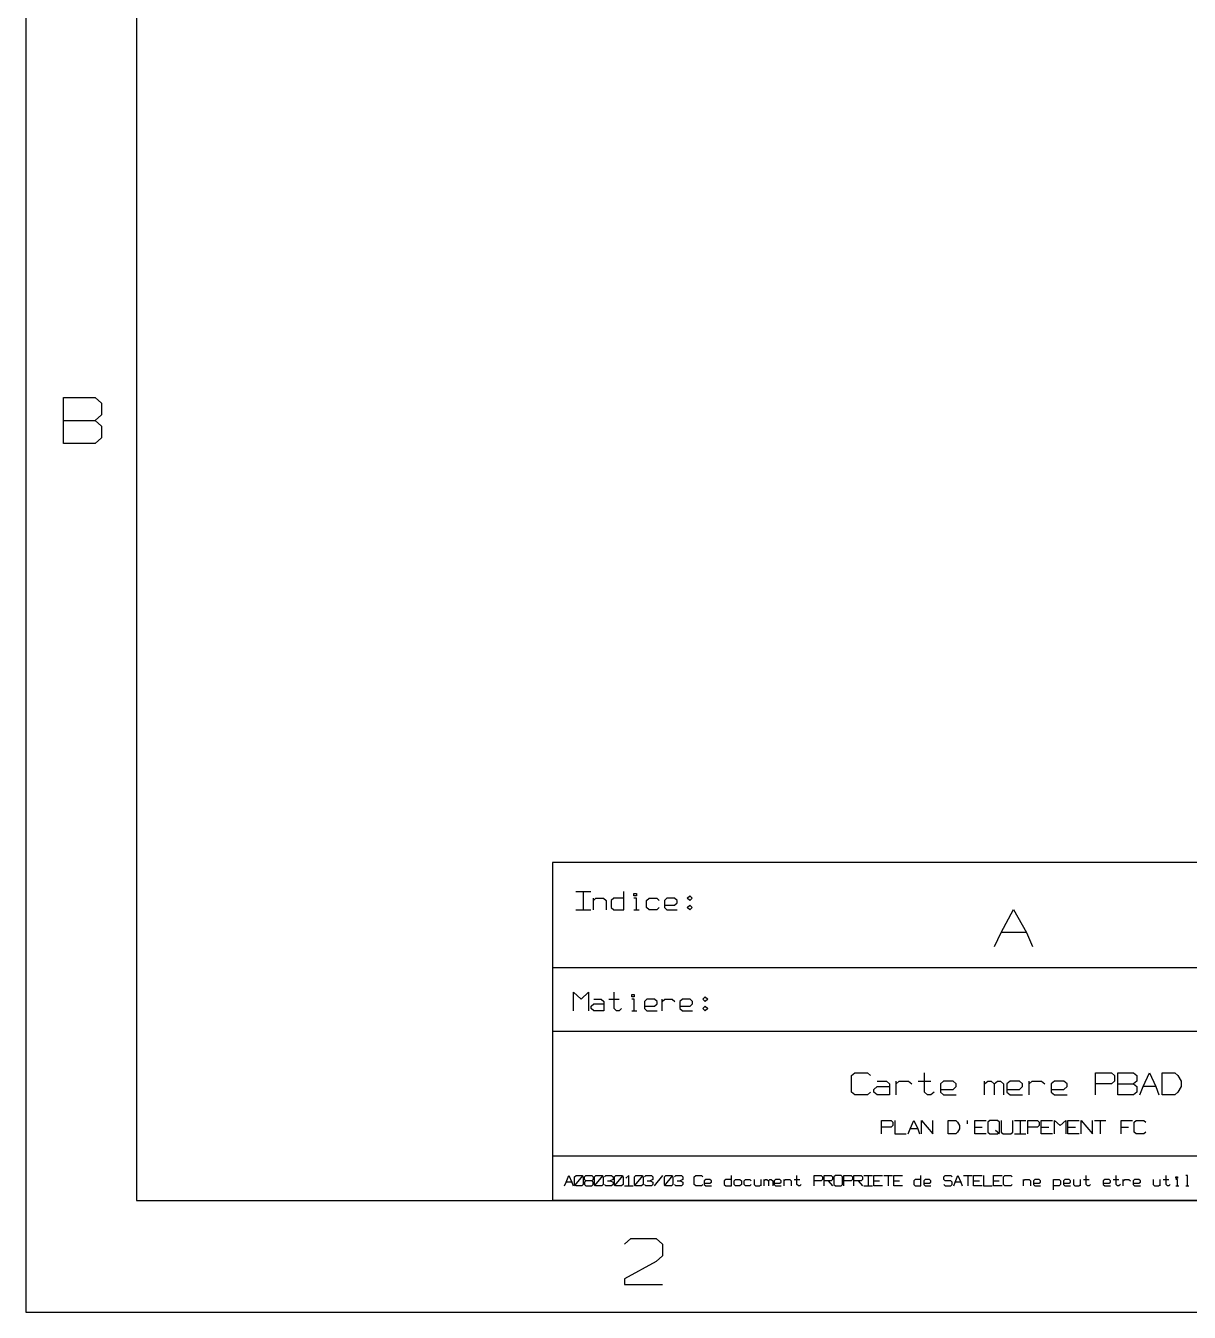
# Model space of a CAD drawing. Extents: x -93 to 502, y -337 to 504.
# Drawn here: x -93.1 to 203.9, y -336.7 to -8.4 of the extents above; entities that cross this region are included whole.
import ezdxf

# ---------------------------------------------------------------- set-up
doc = ezdxf.new("R2010")
doc.units = 0
doc.layers.add('1', color=1, linetype='CONTINUOUS')

msp = doc.modelspace()

# ---------------------------------------------------------------- linework, layer by layer
at = {"layer": '1'}
for p, q in [((-93.1, 503.6), (-93.1, -336.68)), ((-64.8, 475.12), (-64.8, -308.2)), ((-83.47, -115.03), (-83.47, -103.23)), ((-83.47, -103.23), (-75.37, -103.23)), ((-75.37, -103.23), (-73.77, -104.7)), ((-73.77, -104.7), (-73.77, -107.65)), ((-73.77, -107.65), (-75.37, -109.13)), ((-83.47, -109.13), (-75.37, -109.13)), ((-75.37, -109.13), (-73.77, -110.6)), ((-73.77, -110.6), (-73.77, -113.55)), ((-73.77, -113.55), (-75.37, -115.03)), ((-75.37, -115.03), (-83.47, -115.03)), ((472.5, -221.88), (41.33, -221.88)), ((41.33, -221.88), (41.33, -308.1)), ((47.28, -229.28), (51.15, -229.28)), ((49.2, -229.28), (49.2, -233.98)), ((59.55, -233.98), (59.55, -229.28)), ((51.8, -233.98), (51.8, -231.05)), ((51.8, -231.63), (52.43, -231.05)), ((52.43, -231.05), (54.38, -231.05)), ((54.38, -231.05), (55.03, -231.63)), ((55.03, -231.63), (55.03, -233.98)), ((56.98, -231.05), (56.33, -231.63)), ((56.33, -231.63), (56.33, -233.4)), ((59.55, -231.05), (56.98, -231.05)), ((62.13, -230.45), (62.13, -229.85)), ((62.13, -229.85), (62.78, -229.85)), ((62.78, -230.45), (62.13, -230.45)), ((62.78, -231.05), (62.13, -231.05)), ((62.78, -229.85), (62.78, -230.45)), ((62.78, -233.98), (62.78, -231.05)), ((65.38, -231.63), (66.03, -231.05)), ((65.38, -233.4), (65.38, -231.63)), ((66.03, -231.05), (67.95, -231.05)), ((67.95, -231.05), (68.6, -231.63)), ((70.55, -231.05), (69.9, -231.63)), ((69.9, -231.63), (69.9, -233.4)), ((69.9, -232.8), (72.48, -232.8)), ((72.48, -231.05), (70.55, -231.05)), ((73.13, -231.63), (72.48, -231.05)), ((72.48, -232.8), (73.13, -232.23)), ((73.13, -232.23), (73.13, -231.63)), ((75.73, -231.05), (76.38, -230.45)), ((76.38, -231.63), (75.73, -231.05)), ((75.73, -233.4), (76.38, -232.8)), ((76.38, -230.45), (77, -231.05)), ((77, -231.05), (76.38, -231.63)), ((76.38, -232.8), (77, -233.4)), ((47.28, -233.98), (51.15, -233.98)), ((56.33, -233.4), (56.98, -233.98)), ((56.98, -233.98), (59.55, -233.98)), ((62.13, -233.98), (63.43, -233.98)), ((66.03, -233.98), (65.38, -233.4)), ((67.95, -233.98), (66.03, -233.98)), ((68.6, -233.4), (67.95, -233.98)), ((69.9, -233.4), (70.55, -233.98)), ((70.55, -233.98), (73.13, -233.98)), ((76.38, -233.98), (75.73, -233.4)), ((77, -233.4), (76.38, -233.98)), ((155.83, -239.78), (159.05, -233.9)), ((159.05, -233.9), (162.3, -239.78)), ((154.2, -243.33), (155.83, -239.78)), ((162.3, -239.78), (155.83, -239.78)), ((162.3, -239.78), (163.9, -243.33)), ((373.33, -248.83), (41.33, -248.83)), ((46.7, -259.73), (46.7, -255.03)), ((46.7, -255.03), (48.63, -256.78)), ((48.63, -256.78), (50.58, -255.03)), ((50.58, -255.03), (50.58, -259.73)), ((57.05, -259.15), (57.05, -255.03)), ((61.58, -256.2), (61.58, -255.6)), ((61.58, -255.6), (62.23, -255.6)), ((62.23, -255.6), (62.23, -256.2)), ((51.23, -258.55), (51.88, -257.98)), ((51.23, -259.15), (51.23, -258.55)), ((51.88, -259.73), (51.23, -259.15)), ((51.88, -256.78), (53.8, -256.78)), ((51.88, -257.98), (54.45, -257.98)), ((53.8, -256.78), (54.45, -257.38)), ((54.45, -257.38), (54.45, -259.73)), ((55.75, -256.78), (58.33, -256.78)), ((57.7, -259.73), (57.05, -259.15)), ((58.98, -259.15), (58.33, -259.73)), ((62.23, -256.2), (61.58, -256.2)), ((62.23, -256.78), (61.58, -256.78)), ((62.23, -259.73), (62.23, -256.78)), ((65.45, -256.78), (64.8, -257.38)), ((64.8, -257.38), (64.8, -259.15)), ((64.8, -258.55), (67.4, -258.55)), ((64.8, -259.15), (65.45, -259.73)), ((67.4, -256.78), (65.45, -256.78)), ((68.03, -257.38), (67.4, -256.78)), ((67.4, -258.55), (68.03, -257.98)), ((68.03, -257.98), (68.03, -257.38)), ((69.33, -259.73), (69.33, -256.78)), ((69.33, -257.38), (69.98, -256.78)), ((69.98, -256.78), (71.93, -256.78)), ((71.93, -256.78), (72.58, -257.38)), ((74.5, -256.78), (73.85, -257.38)), ((73.85, -257.38), (73.85, -259.15)), ((73.85, -258.55), (76.45, -258.55)), ((73.85, -259.15), (74.5, -259.73)), ((76.45, -256.78), (74.5, -256.78)), ((77.1, -257.38), (76.45, -256.78)), ((76.45, -258.55), (77.1, -257.98)), ((77.1, -257.98), (77.1, -257.38)), ((79.68, -256.78), (80.33, -256.2)), ((80.33, -257.38), (79.68, -256.78)), ((79.68, -259.15), (80.33, -258.55)), ((80.33, -259.73), (79.68, -259.15)), ((80.33, -256.2), (80.98, -256.78)), ((80.98, -256.78), (80.33, -257.38)), ((80.33, -258.55), (80.98, -259.15)), ((80.98, -259.15), (80.33, -259.73)), ((54.45, -259.73), (51.88, -259.73)), ((58.33, -259.73), (57.7, -259.73)), ((61.58, -259.73), (62.88, -259.73)), ((65.45, -259.73), (68.03, -259.73)), ((74.5, -259.73), (77.1, -259.73)), ((472.5, -265), (41.33, -265)), ((117.7, -276.28), (118.53, -275.58)), ((118.53, -275.58), (121.75, -275.58)), ((121.75, -275.58), (122.55, -276.28)), ((136.3, -280.53), (136.3, -275.58)), ((179.95, -281.23), (179.95, -275.58)), ((179.95, -275.58), (184, -275.58)), ((184, -275.58), (184.8, -276.28)), ((185.63, -281.23), (185.63, -275.58)), ((185.63, -275.58), (189.65, -275.58)), ((189.65, -275.58), (190.48, -276.28)), ((192.08, -279.1), (193.7, -275.58)), ((193.7, -275.58), (195.33, -279.1)), ((196.93, -281.23), (196.93, -275.58)), ((196.93, -275.58), (200.18, -275.58)), ((200.18, -275.58), (200.98, -276.28)), ((117.7, -280.53), (117.7, -276.28)), ((124.18, -277.7), (126.6, -277.7)), ((126.6, -277.7), (127.4, -278.4)), ((127.4, -278.4), (127.4, -281.23)), ((129.03, -281.23), (129.03, -277.7)), ((129.03, -278.4), (129.83, -277.7)), ((129.83, -277.7), (132.25, -277.7)), ((132.25, -277.7), (133.08, -278.4)), ((134.68, -277.7), (137.93, -277.7)), ((141.15, -277.7), (140.35, -278.4)), ((140.35, -278.4), (140.35, -280.53)), ((143.58, -277.7), (141.15, -277.7)), ((144.38, -278.4), (143.58, -277.7)), ((144.38, -279.1), (144.38, -278.4)), ((151.65, -281.23), (151.65, -277.7)), ((151.65, -278.4), (152.48, -277.7)), ((152.48, -277.7), (153.28, -277.7)), ((153.28, -277.7), (154.08, -278.4)), ((154.08, -278.4), (154.9, -277.7)), ((154.08, -278.4), (154.08, -281.23)), ((154.9, -277.7), (155.7, -277.7)), ((155.7, -277.7), (156.5, -278.4)), ((156.5, -278.4), (156.5, -281.23)), ((158.13, -277.7), (157.33, -278.4)), ((157.33, -278.4), (157.33, -280.53)), ((160.55, -277.7), (158.13, -277.7)), ((161.35, -278.4), (160.55, -277.7)), ((161.35, -279.1), (161.35, -278.4)), ((162.98, -281.23), (162.98, -277.7)), ((162.98, -278.4), (163.78, -277.7)), ((163.78, -277.7), (166.2, -277.7)), ((166.2, -277.7), (167.03, -278.4)), ((169.45, -277.7), (168.63, -278.4)), ((168.63, -278.4), (168.63, -280.53)), ((171.88, -277.7), (169.45, -277.7)), ((172.68, -278.4), (171.88, -277.7)), ((172.68, -279.1), (172.68, -278.4)), ((184, -278.4), (179.95, -278.4)), ((184.8, -277.7), (184, -278.4)), ((184.8, -276.28), (184.8, -277.7)), ((185.63, -278.4), (189.65, -278.4)), ((190.48, -277.7), (189.65, -278.4)), ((189.65, -278.4), (190.48, -279.1)), ((190.48, -276.28), (190.48, -277.7)), ((200.98, -276.28), (201.78, -277.7)), ((201.78, -277.7), (201.78, -279.1)), ((118.53, -281.23), (117.7, -280.53)), ((121.75, -281.23), (118.53, -281.23)), ((122.55, -280.53), (121.75, -281.23)), ((123.38, -279.83), (124.18, -279.1)), ((123.38, -280.53), (123.38, -279.83)), ((124.18, -281.23), (123.38, -280.53)), ((124.18, -279.1), (127.4, -279.1)), ((127.4, -281.23), (124.18, -281.23)), ((137.1, -281.23), (136.3, -280.53)), ((137.93, -281.23), (137.1, -281.23)), ((138.73, -280.53), (137.93, -281.23)), ((140.35, -279.83), (143.58, -279.83)), ((140.35, -280.53), (141.15, -281.23)), ((141.15, -281.23), (144.38, -281.23)), ((143.58, -279.83), (144.38, -279.1)), ((157.33, -279.83), (160.55, -279.83)), ((157.33, -280.53), (158.13, -281.23)), ((158.13, -281.23), (161.35, -281.23)), ((160.55, -279.83), (161.35, -279.1)), ((168.63, -279.83), (171.88, -279.83)), ((168.63, -280.53), (169.45, -281.23)), ((169.45, -281.23), (172.68, -281.23)), ((171.88, -279.83), (172.68, -279.1)), ((189.65, -281.23), (185.63, -281.23)), ((190.48, -280.53), (189.65, -281.23)), ((190.48, -279.1), (190.48, -280.53)), ((191.28, -281.23), (192.08, -279.1)), ((195.33, -279.1), (192.08, -279.1)), ((195.33, -279.1), (196.13, -281.23)), ((200.18, -281.23), (196.93, -281.23)), ((200.98, -280.53), (200.18, -281.23)), ((201.78, -279.1), (200.98, -280.53)), ((125.35, -291.13), (125.35, -287.75)), ((125.35, -287.75), (127.78, -287.75)), ((127.78, -287.75), (128.25, -288.18)), ((128.25, -288.18), (128.25, -289.03)), ((128.75, -287.75), (128.75, -291.13)), ((132.63, -289.88), (133.6, -287.75)), ((133.6, -287.75), (134.58, -289.88)), ((135.53, -291.13), (135.53, -287.75)), ((135.53, -287.75), (138.45, -291.13)), ((138.45, -291.13), (138.45, -287.75)), ((142.33, -291.13), (142.33, -287.75)), ((142.33, -287.75), (144.28, -287.75)), ((144.28, -287.75), (144.75, -288.18)), ((144.75, -288.18), (145.23, -289.03)), ((147.18, -287.75), (147.18, -288.6)), ((149.13, -291.13), (149.13, -287.75)), ((149.13, -287.75), (152.03, -287.75)), ((153, -287.75), (152.5, -288.18)), ((152.5, -288.18), (152.5, -290.7)), ((154.93, -287.75), (153, -287.75)), ((155.43, -288.18), (154.93, -287.75)), ((155.43, -290.7), (155.43, -288.18)), ((155.9, -287.75), (155.9, -290.7)), ((158.83, -290.7), (158.83, -287.75)), ((159.3, -287.75), (162.2, -287.75)), ((160.75, -287.75), (160.75, -291.13)), ((162.7, -291.13), (162.7, -287.75)), ((162.7, -287.75), (165.13, -287.75)), ((165.13, -287.75), (165.6, -288.18)), ((165.6, -288.18), (165.6, -289.03)), ((166.1, -291.13), (166.1, -287.75)), ((166.1, -287.75), (169, -287.75)), ((169.48, -291.13), (169.48, -287.75)), ((169.48, -287.75), (170.95, -289.03)), ((170.95, -289.03), (172.4, -287.75)), ((172.4, -287.75), (172.4, -291.13)), ((172.88, -291.13), (172.88, -287.75)), ((172.88, -287.75), (175.8, -287.75)), ((176.28, -291.13), (176.28, -287.75)), ((176.28, -287.75), (179.18, -291.13)), ((179.18, -291.13), (179.18, -287.75)), ((179.68, -287.75), (182.58, -287.75)), ((181.13, -287.75), (181.13, -291.13)), ((186.45, -291.13), (186.45, -287.75)), ((186.45, -287.75), (189.38, -287.75)), ((189.85, -288.18), (190.35, -287.75)), ((189.85, -290.7), (189.85, -288.18)), ((190.35, -287.75), (192.28, -287.75)), ((192.28, -287.75), (192.78, -288.18)), ((127.78, -289.45), (125.35, -289.45)), ((128.25, -289.03), (127.78, -289.45)), ((128.75, -291.13), (131.65, -291.13)), ((132.15, -291.13), (132.63, -289.88)), ((134.58, -289.88), (132.63, -289.88)), ((134.58, -289.88), (135.05, -291.13)), ((144.28, -291.13), (142.33, -291.13)), ((144.75, -290.7), (144.28, -291.13)), ((145.23, -289.88), (144.75, -290.7)), ((145.23, -289.03), (145.23, -289.88)), ((149.13, -289.45), (151.05, -289.45)), ((152.03, -291.13), (149.13, -291.13)), ((152.5, -290.7), (153, -291.13)), ((153, -291.13), (154.93, -291.13)), ((155.43, -291.13), (154.45, -290.3)), ((154.93, -291.13), (155.43, -290.7)), ((155.9, -290.7), (156.4, -291.13)), ((156.4, -291.13), (158.33, -291.13)), ((158.33, -291.13), (158.83, -290.7)), ((159.3, -291.13), (162.2, -291.13)), ((165.13, -289.45), (162.7, -289.45)), ((165.6, -289.03), (165.13, -289.45)), ((166.1, -289.45), (168.03, -289.45)), ((169, -291.13), (166.1, -291.13)), ((172.88, -289.45), (174.83, -289.45)), ((175.8, -291.13), (172.88, -291.13)), ((186.45, -289.45), (188.4, -289.45)), ((190.35, -291.13), (189.85, -290.7)), ((192.28, -291.13), (190.35, -291.13)), ((192.78, -290.7), (192.28, -291.13)), ((41.33, -296.75), (472.5, -296.75)), ((44.8, -303.45), (45.53, -301.8)), ((45.53, -301.8), (46.25, -303.45)), ((46.98, -302.13), (47.35, -301.8)), ((46.98, -304.43), (49.15, -301.8)), ((47.35, -301.8), (48.8, -301.8)), ((48.8, -301.8), (49.15, -302.13)), ((49.53, -302.13), (49.9, -301.8)), ((49.9, -301.8), (51.35, -301.8)), ((51.35, -301.8), (51.7, -302.13)), ((52.08, -302.13), (52.43, -301.8)), ((52.08, -304.43), (54.25, -301.8)), ((52.43, -301.8), (53.9, -301.8)), ((53.9, -301.8), (54.25, -302.13)), ((54.63, -302.13), (54.98, -301.8)), ((54.98, -301.8), (56.43, -301.8)), ((56.43, -301.8), (56.8, -302.13)), ((57.18, -302.13), (57.53, -301.8)), ((57.18, -304.43), (59.35, -301.8)), ((57.53, -301.8), (58.98, -301.8)), ((58.98, -301.8), (59.35, -302.13)), ((60.8, -301.8), (60.08, -302.45)), ((60.8, -304.43), (60.8, -301.8)), ((62.25, -302.13), (62.63, -301.8)), ((62.25, -304.43), (64.45, -301.8)), ((62.63, -301.8), (64.08, -301.8)), ((64.08, -301.8), (64.45, -302.13)), ((64.8, -302.13), (65.18, -301.8)), ((65.18, -301.8), (66.63, -301.8)), ((66.63, -301.8), (66.98, -302.13)), ((67.35, -304.43), (69.53, -301.8)), ((69.9, -302.13), (70.25, -301.8)), ((69.9, -304.43), (72.08, -301.8)), ((70.25, -301.8), (71.73, -301.8)), ((71.73, -301.8), (72.08, -302.13)), ((72.45, -302.13), (72.8, -301.8)), ((72.8, -301.8), (74.25, -301.8)), ((74.25, -301.8), (74.63, -302.13)), ((77.53, -302.13), (77.9, -301.8)), ((77.9, -301.8), (79.35, -301.8)), ((79.35, -301.8), (79.73, -302.13)), ((87, -304.43), (87, -301.8)), ((103.73, -304.1), (103.73, -301.8)), ((108.1, -304.43), (108.1, -301.8)), ((108.1, -301.8), (109.9, -301.8)), ((109.9, -301.8), (110.28, -302.13)), ((110.65, -304.43), (110.65, -301.8)), ((110.65, -301.8), (112.45, -301.8)), ((112.45, -301.8), (112.83, -302.13)), ((113.55, -301.8), (113.18, -302.13)), ((115, -301.8), (113.55, -301.8)), ((115.38, -302.13), (115, -301.8)), ((115.73, -304.43), (115.73, -301.8)), ((115.73, -301.8), (117.55, -301.8)), ((117.55, -301.8), (117.93, -302.13)), ((118.28, -304.43), (118.28, -301.8)), ((118.28, -301.8), (120.1, -301.8)), ((120.1, -301.8), (120.45, -302.13)), ((120.83, -301.8), (123, -301.8)), ((121.93, -301.8), (121.93, -304.43)), ((123.38, -304.43), (123.38, -301.8)), ((123.38, -301.8), (125.55, -301.8)), ((125.93, -301.8), (128.1, -301.8)), ((127, -301.8), (127, -304.43)), ((128.45, -304.43), (128.45, -301.8)), ((128.45, -301.8), (130.65, -301.8)), ((135.38, -304.43), (135.38, -301.8)), ((141.2, -302.13), (141.55, -301.8)), ((141.55, -301.8), (143, -301.8)), ((143, -301.8), (143.38, -302.13)), ((144.1, -303.45), (144.83, -301.8)), ((144.83, -301.8), (145.55, -303.45)), ((146.28, -301.8), (148.48, -301.8)), ((147.38, -301.8), (147.38, -304.43)), ((148.83, -304.43), (148.83, -301.8)), ((148.83, -301.8), (151.03, -301.8)), ((151.38, -301.8), (151.38, -304.43)), ((153.93, -304.43), (153.93, -301.8)), ((153.93, -301.8), (156.1, -301.8)), ((156.48, -302.13), (156.83, -301.8)), ((156.83, -301.8), (158.3, -301.8)), ((158.3, -301.8), (158.65, -302.13)), ((177.58, -304.1), (177.58, -301.8)), ((185.2, -304.1), (185.2, -301.8)), ((197.95, -304.1), (197.95, -301.8)), ((203.4, -301.8), (203.03, -301.8)), ((203.4, -304.43), (203.4, -301.8)), ((44.43, -304.43), (44.8, -303.45)), ((46.25, -303.45), (44.8, -303.45)), ((46.25, -303.45), (46.63, -304.43)), ((46.98, -304.1), (46.98, -302.13)), ((47.35, -304.43), (46.98, -304.1)), ((48.8, -304.43), (47.35, -304.43)), ((49.15, -304.1), (48.8, -304.43)), ((49.15, -302.13), (49.15, -304.1)), ((49.53, -302.78), (49.53, -302.13)), ((49.9, -303.13), (49.53, -302.78)), ((49.9, -303.13), (49.53, -303.45)), ((49.53, -303.45), (49.53, -304.1)), ((49.53, -304.1), (49.9, -304.43)), ((51.35, -303.13), (49.9, -303.13)), ((49.9, -304.43), (51.35, -304.43)), ((51.7, -302.78), (51.35, -303.13)), ((51.7, -303.45), (51.35, -303.13)), ((51.35, -304.43), (51.7, -304.1)), ((51.7, -302.13), (51.7, -302.78)), ((51.7, -304.1), (51.7, -303.45)), ((52.08, -304.1), (52.08, -302.13)), ((52.43, -304.43), (52.08, -304.1)), ((53.9, -304.43), (52.43, -304.43)), ((54.25, -304.1), (53.9, -304.43)), ((54.25, -302.13), (54.25, -304.1)), ((54.98, -304.43), (54.63, -304.1)), ((56.43, -304.43), (54.98, -304.43)), ((55.35, -303.13), (56.08, -303.13)), ((56.8, -302.78), (56.08, -303.13)), ((56.08, -303.13), (56.8, -303.45)), ((56.8, -304.1), (56.43, -304.43)), ((56.8, -302.13), (56.8, -302.78)), ((56.8, -303.45), (56.8, -304.1)), ((57.18, -304.1), (57.18, -302.13)), ((57.53, -304.43), (57.18, -304.1)), ((58.98, -304.43), (57.53, -304.43)), ((59.35, -304.1), (58.98, -304.43)), ((59.35, -302.13), (59.35, -304.1)), ((59.7, -304.43), (61.9, -304.43)), ((62.25, -304.1), (62.25, -302.13)), ((62.63, -304.43), (62.25, -304.1)), ((64.08, -304.43), (62.63, -304.43)), ((64.45, -304.1), (64.08, -304.43)), ((64.45, -302.13), (64.45, -304.1)), ((65.18, -304.43), (64.8, -304.1)), ((66.63, -304.43), (65.18, -304.43)), ((65.53, -303.13), (66.25, -303.13)), ((66.98, -302.78), (66.25, -303.13)), ((66.25, -303.13), (66.98, -303.45)), ((66.98, -304.1), (66.63, -304.43)), ((66.98, -302.13), (66.98, -302.78)), ((66.98, -303.45), (66.98, -304.1)), ((69.9, -304.1), (69.9, -302.13)), ((70.25, -304.43), (69.9, -304.1)), ((71.73, -304.43), (70.25, -304.43)), ((72.08, -304.1), (71.73, -304.43)), ((72.08, -302.13), (72.08, -304.1)), ((72.8, -304.43), (72.45, -304.1)), ((74.25, -304.43), (72.8, -304.43)), ((73.18, -303.13), (73.9, -303.13)), ((74.63, -302.78), (73.9, -303.13)), ((73.9, -303.13), (74.63, -303.45)), ((74.63, -304.1), (74.25, -304.43)), ((74.63, -302.13), (74.63, -302.78)), ((74.63, -303.45), (74.63, -304.1)), ((77.53, -304.1), (77.53, -302.13)), ((77.9, -304.43), (77.53, -304.1)), ((79.35, -304.43), (77.9, -304.43)), ((79.73, -304.1), (79.35, -304.43)), ((80.45, -302.78), (80.08, -303.13)), ((80.08, -303.13), (80.08, -304.1)), ((80.08, -303.78), (81.53, -303.78)), ((80.08, -304.1), (80.45, -304.43)), ((81.53, -302.78), (80.45, -302.78)), ((80.45, -304.43), (81.9, -304.43)), ((81.9, -303.13), (81.53, -302.78)), ((81.53, -303.78), (81.9, -303.45)), ((81.9, -303.45), (81.9, -303.13)), ((85.55, -302.78), (85.18, -303.13)), ((85.18, -303.13), (85.18, -304.1)), ((85.18, -304.1), (85.55, -304.43)), ((87, -302.78), (85.55, -302.78)), ((85.55, -304.43), (87, -304.43)), ((87.73, -303.13), (88.08, -302.78)), ((87.73, -304.1), (87.73, -303.13)), ((88.08, -304.43), (87.73, -304.1)), ((88.08, -302.78), (89.18, -302.78)), ((89.18, -304.43), (88.08, -304.43)), ((89.18, -302.78), (89.55, -303.13)), ((89.55, -304.1), (89.18, -304.43)), ((89.55, -303.13), (89.55, -304.1)), ((90.28, -303.13), (90.63, -302.78)), ((90.28, -304.1), (90.28, -303.13)), ((90.63, -304.43), (90.28, -304.1)), ((90.63, -302.78), (91.73, -302.78)), ((91.73, -304.43), (90.63, -304.43)), ((91.73, -302.78), (92.08, -303.13)), ((92.08, -304.1), (91.73, -304.43)), ((92.83, -302.78), (92.83, -304.1)), ((92.83, -304.1), (93.18, -304.43)), ((93.18, -304.43), (94.28, -304.43)), ((94.28, -304.43), (94.63, -304.1)), ((94.63, -304.43), (94.63, -302.78)), ((95.35, -304.43), (95.35, -302.78)), ((95.35, -303.13), (95.73, -302.78)), ((95.73, -302.78), (96.08, -302.78)), ((96.08, -302.78), (96.45, -303.13)), ((96.45, -303.13), (96.83, -302.78)), ((96.45, -303.13), (96.45, -304.43)), ((96.83, -302.78), (97.18, -302.78)), ((97.18, -302.78), (97.55, -303.13)), ((97.55, -303.13), (97.55, -304.43)), ((98.28, -302.78), (97.9, -303.13)), ((97.9, -303.13), (97.9, -304.1)), ((97.9, -303.78), (99.35, -303.78)), ((97.9, -304.1), (98.28, -304.43)), ((99.35, -302.78), (98.28, -302.78)), ((98.28, -304.43), (99.73, -304.43)), ((99.73, -303.13), (99.35, -302.78)), ((99.35, -303.78), (99.73, -303.45)), ((99.73, -303.45), (99.73, -303.13)), ((100.45, -304.43), (100.45, -302.78)), ((100.45, -303.13), (100.83, -302.78)), ((100.83, -302.78), (101.9, -302.78)), ((101.9, -302.78), (102.28, -303.13)), ((102.28, -303.13), (102.28, -304.43)), ((103, -302.78), (104.45, -302.78)), ((104.1, -304.43), (103.73, -304.1)), ((104.45, -304.43), (104.1, -304.43)), ((104.83, -304.1), (104.45, -304.43)), ((109.9, -303.13), (108.1, -303.13)), ((110.28, -302.78), (109.9, -303.13)), ((110.28, -302.13), (110.28, -302.78)), ((112.45, -303.13), (110.65, -303.13)), ((111.73, -303.13), (112.83, -304.43)), ((112.83, -302.78), (112.45, -303.13)), ((112.83, -302.13), (112.83, -302.78)), ((113.18, -302.13), (113.18, -304.1)), ((113.18, -304.1), (113.55, -304.43)), ((113.55, -304.43), (115, -304.43)), ((115, -304.43), (115.38, -304.1)), ((115.38, -304.1), (115.38, -302.13)), ((117.55, -303.13), (115.73, -303.13)), ((117.93, -302.78), (117.55, -303.13)), ((117.93, -302.13), (117.93, -302.78)), ((120.1, -303.13), (118.28, -303.13)), ((119.38, -303.13), (120.45, -304.43)), ((120.45, -302.78), (120.1, -303.13)), ((120.45, -302.13), (120.45, -302.78)), ((120.83, -304.43), (123, -304.43)), ((123.38, -303.13), (124.83, -303.13)), ((125.55, -304.43), (123.38, -304.43)), ((128.45, -303.13), (129.93, -303.13)), ((130.65, -304.43), (128.45, -304.43)), ((133.93, -302.78), (133.55, -303.13)), ((133.55, -303.13), (133.55, -304.1)), ((133.55, -304.1), (133.93, -304.43)), ((135.38, -302.78), (133.93, -302.78)), ((133.93, -304.43), (135.38, -304.43)), ((136.48, -302.78), (136.1, -303.13)), ((136.1, -303.13), (136.1, -304.1)), ((136.1, -303.78), (137.55, -303.78)), ((136.1, -304.1), (136.48, -304.43)), ((137.55, -302.78), (136.48, -302.78)), ((136.48, -304.43), (137.93, -304.43)), ((137.93, -303.13), (137.55, -302.78)), ((137.55, -303.78), (137.93, -303.45)), ((137.93, -303.45), (137.93, -303.13)), ((141.2, -302.78), (141.2, -302.13)), ((141.55, -303.13), (141.2, -302.78)), ((141.2, -304.1), (141.55, -304.43)), ((143, -303.13), (141.55, -303.13)), ((141.55, -304.43), (143, -304.43)), ((143.38, -303.45), (143, -303.13)), ((143, -304.43), (143.38, -304.1)), ((143.38, -304.1), (143.38, -303.45)), ((143.75, -304.43), (144.1, -303.45)), ((145.55, -303.45), (144.1, -303.45)), ((145.55, -303.45), (145.93, -304.43)), ((148.83, -303.13), (150.3, -303.13)), ((151.03, -304.43), (148.83, -304.43)), ((151.38, -304.43), (153.55, -304.43)), ((153.93, -303.13), (155.38, -303.13)), ((156.1, -304.43), (153.93, -304.43)), ((156.48, -304.1), (156.48, -302.13)), ((156.83, -304.43), (156.48, -304.1)), ((158.3, -304.43), (156.83, -304.43)), ((158.65, -304.1), (158.3, -304.43)), ((161.58, -304.43), (161.58, -302.78)), ((161.58, -303.13), (161.93, -302.78)), ((161.93, -302.78), (163.03, -302.78)), ((163.03, -302.78), (163.38, -303.13)), ((163.38, -303.13), (163.38, -304.43)), ((164.48, -302.78), (164.1, -303.13)), ((164.1, -303.13), (164.1, -304.1)), ((164.1, -303.78), (165.58, -303.78)), ((164.1, -304.1), (164.48, -304.43)), ((165.58, -302.78), (164.48, -302.78)), ((164.48, -304.43), (165.93, -304.43)), ((165.93, -303.13), (165.58, -302.78)), ((165.58, -303.78), (165.93, -303.45)), ((165.93, -303.45), (165.93, -303.13)), ((169.2, -305.43), (169.2, -302.78)), ((169.2, -302.78), (170.65, -302.78)), ((170.65, -304.43), (169.2, -304.43)), ((170.65, -302.78), (171.03, -303.13)), ((171.03, -304.1), (170.65, -304.43)), ((171.03, -303.13), (171.03, -304.1)), ((172.13, -302.78), (171.75, -303.13)), ((171.75, -303.13), (171.75, -304.1)), ((171.75, -303.78), (173.2, -303.78)), ((171.75, -304.1), (172.13, -304.43)), ((173.2, -302.78), (172.13, -302.78)), ((172.13, -304.43), (173.58, -304.43)), ((173.58, -303.13), (173.2, -302.78)), ((173.2, -303.78), (173.58, -303.45)), ((173.58, -303.45), (173.58, -303.13)), ((174.3, -302.78), (174.3, -304.1)), ((174.3, -304.1), (174.65, -304.43)), ((174.65, -304.43), (175.75, -304.43)), ((175.75, -304.43), (176.13, -304.1)), ((176.13, -304.43), (176.13, -302.78)), ((176.85, -302.78), (178.3, -302.78)), ((177.93, -304.43), (177.58, -304.1)), ((178.3, -304.43), (177.93, -304.43)), ((178.65, -304.1), (178.3, -304.43)), ((182.3, -302.78), (181.93, -303.13)), ((181.93, -303.13), (181.93, -304.1)), ((181.93, -303.78), (183.4, -303.78)), ((181.93, -304.1), (182.3, -304.43)), ((183.4, -302.78), (182.3, -302.78)), ((182.3, -304.43), (183.75, -304.43)), ((183.75, -303.13), (183.4, -302.78)), ((183.4, -303.78), (183.75, -303.45)), ((183.75, -303.45), (183.75, -303.13)), ((184.48, -302.78), (185.93, -302.78)), ((185.58, -304.43), (185.2, -304.1)), ((185.93, -304.43), (185.58, -304.43)), ((186.3, -304.1), (185.93, -304.43)), ((187.03, -304.43), (187.03, -302.78)), ((187.03, -303.13), (187.4, -302.78)), ((187.4, -302.78), (188.48, -302.78)), ((188.48, -302.78), (188.85, -303.13)), ((189.93, -302.78), (189.58, -303.13)), ((189.58, -303.13), (189.58, -304.1)), ((189.58, -303.78), (191.03, -303.78)), ((189.58, -304.1), (189.93, -304.43)), ((191.03, -302.78), (189.93, -302.78)), ((189.93, -304.43), (191.4, -304.43)), ((191.4, -303.13), (191.03, -302.78)), ((191.03, -303.78), (191.4, -303.45)), ((191.4, -303.45), (191.4, -303.13)), ((194.68, -302.78), (194.68, -304.1)), ((194.68, -304.1), (195.03, -304.43)), ((195.03, -304.43), (196.13, -304.43)), ((196.13, -304.43), (196.48, -304.1)), ((196.48, -304.43), (196.48, -302.78)), ((197.23, -302.78), (198.68, -302.78)), ((198.3, -304.43), (197.95, -304.1)), ((198.68, -304.43), (198.3, -304.43)), ((199.03, -304.1), (198.68, -304.43)), ((200.48, -302.45), (200.48, -302.13)), ((200.48, -302.13), (200.85, -302.13)), ((200.85, -302.45), (200.48, -302.45)), ((200.85, -302.78), (200.48, -302.78)), ((200.48, -304.43), (201.23, -304.43)), ((200.85, -302.13), (200.85, -302.45)), ((200.85, -304.43), (200.85, -302.78)), ((203.03, -304.43), (203.75, -304.43)), ((-64.8, -308.2), (472.78, -308.2)), ((41.33, -308.1), (472.5, -308.1)), ((59.7, -319.3), (61.33, -317.83)), ((61.33, -317.83), (67.78, -317.83)), ((67.78, -317.83), (69.4, -319.3)), ((69.4, -319.3), (69.4, -322.25)), ((67.78, -323.73), (59.7, -328.13)), ((69.4, -322.25), (67.78, -323.73)), ((59.7, -328.13), (59.7, -329.6)), ((59.7, -329.6), (69.4, -329.6)), ((-93.1, -336.68), (501.08, -336.68))]:
    msp.add_line(p, q, dxfattribs=at)

doc.saveas('drawing.dxf')
